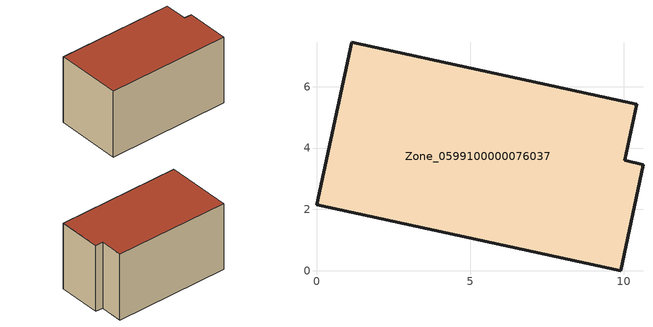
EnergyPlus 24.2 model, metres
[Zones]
Zone_0599100000076037
 floor ground (C_G): 0,2.15 1.14,7.45 10.43,5.43 10.04,3.6 10.63,3.45 9.9,0 z0
 wall outside (C_F): 1.14,7.45 0,2.15 9.9,0 10.63,3.45 10.04,3.6 10.43,5.43 1.14,7.45 z0:5.66
 roof outside (C_R): 0,2.15 9.9,0 10.63,3.45 10.04,3.6 10.43,5.43 1.14,7.45 z5.66
[BUILDING]
Pand.0599100000076037: North Axis=0; Terrain=City; Loads Convergence Tolerance Value=0.04; Temperature Convergence Tolerance Value=0.4; Solar Distribution=FullExterior; Maximum Number of Warmup Days=25; Minimum Number of Warmup Days=1
[Site:Location]
Rotterdam.The.Hague.AP_ZH_NLD Design_Conditions: Latitude=51.96; Longitude=4.45; Time Zone=1; Elevation=-4.5
[SITE:GROUNDTEMPERATURE:BUILDINGSURFACE]
18, 18, 18, 18, 18, 18, 18, 18, 18, 18, 18, 18
[MATERIAL] Thermal Absorptance=0.9; Solar Absorptance=0.7; Visible Absorptance=0.7
Name | Roughness | Thickness | Conductivity | Density | Specific Heat
G.TI.1975-1991 | MediumSmooth | 0.15 | 0.288461 | 540 | 1210
F.TI.1975-1991 | Rough | 0.3 | 0.230769 | 1920 | 840
R.TI.1975-1991 | MediumRough | 0.2 | 0.153846 | 1500 | 1000
[CONSTRUCTION]
C_G: G.TI.1975-1991
C_F: F.TI.1975-1991
C_R: R.TI.1975-1991
[ZONE]
Zone_0599100000076037: Type=1; Multiplier=1; Ceiling Height=Autocalculate; Volume=Autocalculate; Floor Area=autocalculate; Part of Total Floor Area=Yes
[ZONEINFILTRATION:DESIGNFLOWRATE]
Infil_Zone_0599100000076037: Zone or ZoneList or Space or SpaceList=Zone_0599100000076037; Schedule=AlwaysOn; Design Flow Rate Calculation Method=Flow/Area; Flow Rate per Floor Area=0.003; Constant Term Coefficient=1; Temperature Term Coefficient=0; Velocity Term Coefficient=0; Velocity Squared Term Coefficient=0
[HVACTEMPLATE:ZONE:IDEALLOADSAIRSYSTEM]
Zone_0599100000076037: Maximum Heating Supply Air Temperature=50; Minimum Cooling Supply Air Temperature=13; Maximum Heating Supply Air Humidity Ratio=0.0156; Minimum Cooling Supply Air Humidity Ratio=0.0077; Heating Limit=NoLimit; Cooling Limit=NoLimit; Dehumidification Control Type=ConstantSensibleHeatRatio; Cooling Sensible Heat Ratio=0.7; Dehumidification Setpoint=60; Humidification Control Type=None; Humidification Setpoint=30; Outdoor Air Method=None; Outdoor Air Flow Rate per Person=0.00944; Outdoor Air Flow Rate per Zone Floor Area=0; Outdoor Air Flow Rate per Zone=0; Demand Controlled Ventilation Type=None; Outdoor Air Economizer Type=NoEconomizer; Heat Recovery Type=None; Sensible Heat Recovery Effectiveness=0.7; Latent Heat Recovery Effectiveness=0.65
[ZONECONTROL:THERMOSTAT]
ThermostatControl_Zone_0599100000076037: Zone or ZoneList=Zone_0599100000076037; Control Type Schedule=DualSetpointControlType; Control 1=Thermostat_Zone_0599100000076037; Temperature Difference Between Cutout And Setpoint=0
[THERMOSTATSETPOINT:DUALSETPOINT]
Thermostat_Zone_0599100000076037: Heating Setpoint Temperature Schedule=HeatingSetpoint_Zone_0599100000076037; Cooling Setpoint Temperature Schedule=CoolingSetpoint_Zone_0599100000076037
[SCHEDULE:COMPACT]
HeatingSetpoint_Zone_0599100000076037: Through: 12/31, For: AllDays, Until: 24:00, 21
CoolingSetpoint_Zone_0599100000076037: Through: 12/31, For: AllDays, Until: 24:00, 24
DualSetpointControlType: Through: 12/31, For: AllDays, Until: 24:00, 4
AlwaysOn: Through: 12/31, For: AllDays, Until: 24:00, 1
